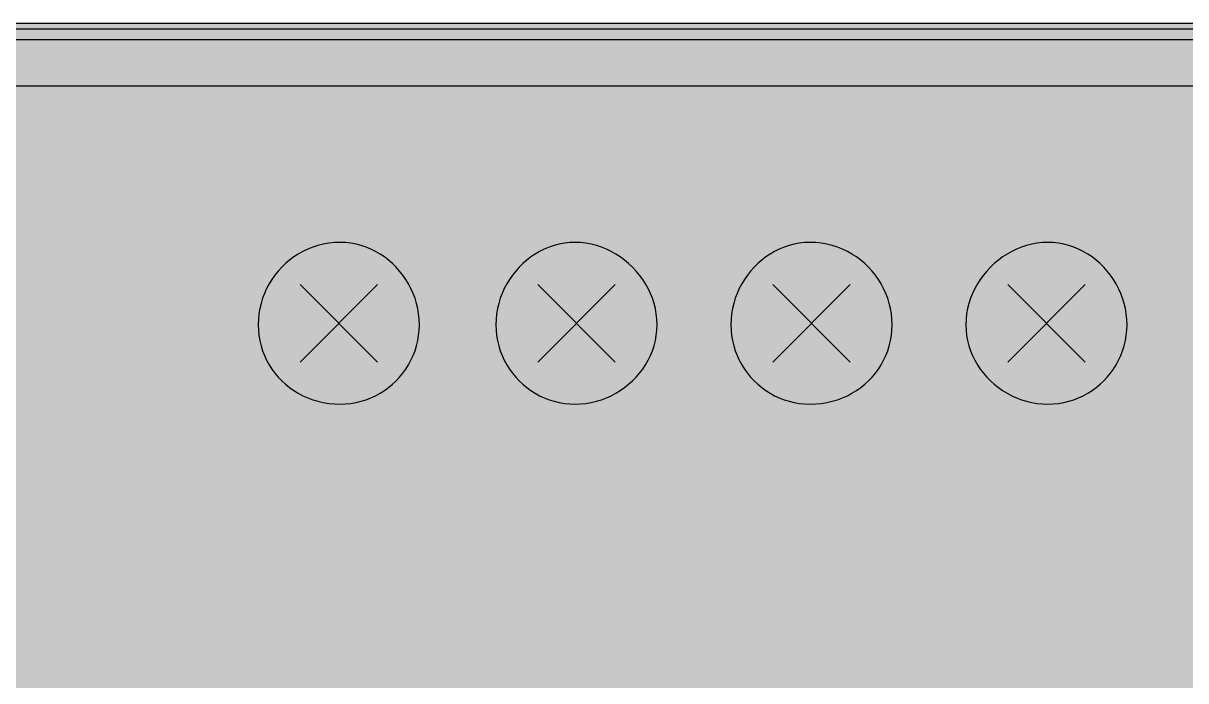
# Model space of a CAD drawing. Header units: millimetres. Extents: x 0 to 966, y -664 to 90.
# Drawn here: x 893.47 to 930.83, y -191.11 to -170 of the extents above; entities that cross this region are included whole.
import ezdxf

# ---------------------------------------------------------------- set-up
doc = ezdxf.new("R2010")
doc.units = ezdxf.units.MM
for name, color, linetype in [('HDL_BODY', 7, 'Continuous'), ('HDL_COLOUR', 7, 'Continuous'), ('HDL_DETAIL', 7, 'Continuous'), ('HDL_PRINT', 7, 'Continuous')]:
    doc.layers.add(name, color=color, linetype=linetype)

# ---------------------------------------------------------------- blocks, each defined once
blk = doc.blocks.new('M_R16.10.1_FRONT')
at = {"layer": 'HDL_BODY', "true_color": 0x202126}
blk.add_hatch(color=250, dxfattribs=at).paths.add_polyline_path([(0, 0), (216, 0), (216, 90), (0, 90)])
at = {"layer": 'HDL_COLOUR', "true_color": 0x1a332c}
for points in [[(156.204, 80.322), (156.198, 80.497), (156.18, 80.67), (156.152, 80.84), (156.113, 81.006), (156.063, 81.169), (156.003, 81.328), (155.934, 81.483), (155.856, 81.632), (155.769, 81.776), (155.673, 81.914), (155.569, 82.045), (155.458, 82.17), (155.339, 82.287), (155.213, 82.397), (155.081, 82.498), (154.942, 82.59), (154.798, 82.674), (154.648, 82.747), (154.494, 82.811), (154.334, 82.864), (154.171, 82.906), (154.003, 82.937), (153.832, 82.956), (153.658, 82.962), (153.473, 82.956), (153.293, 82.937), (153.116, 82.906), (152.944, 82.864), (152.778, 82.811), (152.616, 82.747), (152.461, 82.674), (152.311, 82.59), (152.168, 82.498), (152.032, 82.397), (151.903, 82.287), (151.781, 82.17), (151.667, 82.045), (151.561, 81.914), (151.463, 81.776), (151.375, 81.632), (151.295, 81.483), (151.225, 81.328), (151.165, 81.169), (151.115, 81.006), (151.076, 80.84), (151.047, 80.67), (151.03, 80.497), (151.024, 80.322), (151.03, 80.148), (151.047, 79.976), (151.076, 79.809), (151.115, 79.645), (151.165, 79.485), (151.225, 79.33), (151.295, 79.18), (151.375, 79.035), (151.463, 78.897), (151.561, 78.764), (151.667, 78.638), (151.781, 78.519), (151.903, 78.408), (152.032, 78.304), (152.168, 78.208), (152.311, 78.12), (152.461, 78.042), (152.616, 77.972), (152.778, 77.913), (152.944, 77.863), (153.116, 77.824), (153.293, 77.795), (153.473, 77.778), (153.658, 77.772), (153.832, 77.778), (154.003, 77.795), (154.171, 77.824), (154.334, 77.863), (154.494, 77.913), (154.648, 77.972), (154.798, 78.042), (154.942, 78.12), (155.081, 78.208), (155.213, 78.304), (155.339, 78.408), (155.458, 78.519), (155.569, 78.638), (155.673, 78.764), (155.769, 78.897), (155.856, 79.035), (155.934, 79.18), (156.003, 79.33), (156.063, 79.485), (156.113, 79.645), (156.152, 79.809), (156.18, 79.976), (156.198, 80.148), (156.204, 80.322)], [(163.843, 80.322), (163.837, 80.497), (163.818, 80.67), (163.788, 80.84), (163.746, 81.006), (163.693, 81.169), (163.629, 81.328), (163.556, 81.483), (163.472, 81.632), (163.38, 81.776), (163.279, 81.914), (163.17, 82.045), (163.053, 82.17), (162.929, 82.287), (162.797, 82.397), (162.66, 82.498), (162.516, 82.59), (162.367, 82.674), (162.213, 82.747), (162.054, 82.811), (161.892, 82.864), (161.725, 82.906), (161.556, 82.937), (161.383, 82.956), (161.209, 82.962), (161.035, 82.956), (160.864, 82.937), (160.696, 82.906), (160.533, 82.864), (160.373, 82.811), (160.219, 82.747), (160.069, 82.674), (159.925, 82.59), (159.786, 82.498), (159.654, 82.397), (159.528, 82.287), (159.409, 82.17), (159.298, 82.045), (159.194, 81.914), (159.098, 81.776), (159.011, 81.632), (158.933, 81.483), (158.864, 81.328), (158.804, 81.169), (158.754, 81.006), (158.715, 80.84), (158.687, 80.67), (158.669, 80.497), (158.663, 80.322), (158.669, 80.148), (158.687, 79.976), (158.715, 79.809), (158.754, 79.645), (158.804, 79.485), (158.864, 79.33), (158.933, 79.18), (159.011, 79.035), (159.098, 78.897), (159.194, 78.764), (159.298, 78.638), (159.409, 78.519), (159.528, 78.408), (159.654, 78.304), (159.786, 78.208), (159.925, 78.12), (160.069, 78.042), (160.219, 77.972), (160.373, 77.913), (160.533, 77.863), (160.696, 77.824), (160.864, 77.795), (161.035, 77.778), (161.209, 77.772), (161.383, 77.778), (161.556, 77.795), (161.725, 77.824), (161.892, 77.863), (162.054, 77.913), (162.213, 77.972), (162.367, 78.042), (162.516, 78.12), (162.66, 78.208), (162.797, 78.304), (162.929, 78.408), (163.053, 78.519), (163.17, 78.638), (163.279, 78.764), (163.38, 78.897), (163.472, 79.035), (163.556, 79.18), (163.629, 79.33), (163.693, 79.485), (163.746, 79.645), (163.788, 79.809), (163.818, 79.976), (163.837, 80.148), (163.843, 80.322)], [(171.394, 80.322), (171.388, 80.497), (171.371, 80.67), (171.342, 80.84), (171.303, 81.006), (171.253, 81.169), (171.193, 81.328), (171.123, 81.483), (171.043, 81.632), (170.954, 81.776), (170.857, 81.914), (170.751, 82.045), (170.637, 82.17), (170.515, 82.287), (170.386, 82.397), (170.25, 82.498), (170.106, 82.59), (169.957, 82.674), (169.801, 82.747), (169.64, 82.811), (169.473, 82.864), (169.302, 82.906), (169.125, 82.937), (168.944, 82.956), (168.76, 82.962), (168.585, 82.956), (168.414, 82.937), (168.247, 82.906), (168.083, 82.864), (167.924, 82.811), (167.769, 82.747), (167.62, 82.674), (167.475, 82.59), (167.337, 82.498), (167.205, 82.397), (167.079, 82.287), (166.96, 82.17), (166.849, 82.045), (166.745, 81.914), (166.649, 81.776), (166.562, 81.632), (166.483, 81.483), (166.414, 81.328), (166.355, 81.169), (166.305, 81.006), (166.266, 80.84), (166.237, 80.67), (166.22, 80.497), (166.214, 80.322), (166.22, 80.148), (166.237, 79.976), (166.266, 79.809), (166.305, 79.645), (166.355, 79.485), (166.414, 79.33), (166.483, 79.18), (166.562, 79.035), (166.649, 78.897), (166.745, 78.764), (166.849, 78.638), (166.96, 78.519), (167.079, 78.408), (167.205, 78.304), (167.337, 78.208), (167.475, 78.12), (167.62, 78.042), (167.769, 77.972), (167.924, 77.913), (168.083, 77.863), (168.247, 77.824), (168.414, 77.795), (168.585, 77.778), (168.76, 77.772), (168.944, 77.778), (169.125, 77.795), (169.302, 77.824), (169.473, 77.863), (169.64, 77.913), (169.801, 77.972), (169.957, 78.042), (170.106, 78.12), (170.25, 78.208), (170.386, 78.304), (170.515, 78.408), (170.637, 78.519), (170.751, 78.638), (170.857, 78.764), (170.954, 78.897), (171.043, 79.035), (171.123, 79.18), (171.193, 79.33), (171.253, 79.485), (171.303, 79.645), (171.342, 79.809), (171.371, 79.976), (171.388, 80.148), (171.394, 80.322)], [(178.945, 80.322), (178.939, 80.497), (178.922, 80.67), (178.893, 80.84), (178.854, 81.006), (178.804, 81.169), (178.745, 81.328), (178.675, 81.483), (178.597, 81.632), (178.51, 81.776), (178.414, 81.914), (178.31, 82.045), (178.199, 82.17), (178.08, 82.287), (177.954, 82.397), (177.822, 82.498), (177.684, 82.59), (177.539, 82.674), (177.39, 82.747), (177.235, 82.811), (177.076, 82.864), (176.912, 82.906), (176.744, 82.937), (176.573, 82.956), (176.399, 82.962), (176.225, 82.956), (176.052, 82.937), (175.883, 82.906), (175.716, 82.864), (175.554, 82.811), (175.395, 82.747), (175.241, 82.674), (175.092, 82.59), (174.948, 82.498), (174.811, 82.397), (174.68, 82.287), (174.555, 82.17), (174.438, 82.045), (174.329, 81.914), (174.228, 81.776), (174.136, 81.632), (174.053, 81.483), (173.979, 81.328), (173.915, 81.169), (173.862, 81.006), (173.82, 80.84), (173.79, 80.67), (173.771, 80.497), (173.765, 80.322), (173.771, 80.148), (173.79, 79.976), (173.82, 79.809), (173.862, 79.645), (173.915, 79.485), (173.979, 79.33), (174.053, 79.18), (174.136, 79.035), (174.228, 78.897), (174.329, 78.764), (174.438, 78.638), (174.555, 78.519), (174.68, 78.408), (174.811, 78.304), (174.948, 78.208), (175.092, 78.12), (175.241, 78.042), (175.395, 77.972), (175.554, 77.913), (175.716, 77.863), (175.883, 77.824), (176.052, 77.795), (176.225, 77.778), (176.399, 77.772), (176.573, 77.778), (176.744, 77.795), (176.912, 77.824), (177.076, 77.863), (177.235, 77.913), (177.39, 77.972), (177.539, 78.042), (177.684, 78.12), (177.822, 78.208), (177.954, 78.304), (178.08, 78.408), (178.199, 78.519), (178.31, 78.638), (178.414, 78.764), (178.51, 78.897), (178.597, 79.035), (178.675, 79.18), (178.745, 79.33), (178.804, 79.485), (178.854, 79.645), (178.893, 79.809), (178.922, 79.976), (178.939, 80.148), (178.945, 80.322)]]:
    blk.add_hatch(color=250, dxfattribs=at).paths.add_polyline_path(points)
at = {"layer": 'HDL_COLOUR', "true_color": 0x9ea4a8}
for points in [[(155.427, 80.367), (155.411, 80.604), (155.365, 80.837), (155.289, 81.062), (155.184, 81.275), (155.052, 81.473), (154.896, 81.651), (154.717, 81.808), (154.52, 81.94), (154.307, 82.045), (154.083, 82.121), (153.85, 82.168), (153.614, 82.183), (153.377, 82.168), (153.144, 82.121), (152.92, 82.045), (152.707, 81.94), (152.51, 81.808), (152.332, 81.651), (152.175, 81.473), (152.044, 81.275), (151.939, 81.062), (151.862, 80.837), (151.816, 80.604), (151.801, 80.367), (151.816, 80.13), (151.862, 79.897), (151.939, 79.672), (152.044, 79.458), (152.175, 79.261), (152.332, 79.082), (152.51, 78.926), (152.707, 78.794), (152.92, 78.688), (153.144, 78.612), (153.377, 78.566), (153.614, 78.55), (153.85, 78.566), (154.083, 78.612), (154.307, 78.688), (154.52, 78.794), (154.717, 78.926), (154.896, 79.082), (155.052, 79.261), (155.184, 79.458), (155.289, 79.672), (155.365, 79.897), (155.411, 80.13)], [(163.066, 80.367), (163.051, 80.604), (163.005, 80.837), (162.928, 81.062), (162.823, 81.275), (162.692, 81.473), (162.535, 81.651), (162.357, 81.808), (162.16, 81.94), (161.947, 82.045), (161.723, 82.121), (161.49, 82.168), (161.253, 82.183), (161.017, 82.168), (160.784, 82.121), (160.56, 82.045), (160.347, 81.94), (160.15, 81.808), (159.971, 81.651), (159.815, 81.473), (159.683, 81.275), (159.578, 81.062), (159.502, 80.837), (159.456, 80.604), (159.44, 80.367), (159.456, 80.13), (159.502, 79.897), (159.578, 79.672), (159.683, 79.458), (159.815, 79.261), (159.971, 79.082), (160.15, 78.926), (160.347, 78.794), (160.56, 78.688), (160.784, 78.612), (161.017, 78.566), (161.253, 78.55), (161.49, 78.566), (161.723, 78.612), (161.947, 78.688), (162.16, 78.794), (162.357, 78.926), (162.535, 79.082), (162.692, 79.261), (162.823, 79.458), (162.928, 79.672), (163.005, 79.897), (163.051, 80.13)], [(170.617, 80.367), (170.602, 80.604), (170.555, 80.837), (170.479, 81.062), (170.374, 81.275), (170.242, 81.473), (170.086, 81.651), (169.908, 81.808), (169.711, 81.94), (169.498, 82.045), (169.273, 82.121), (169.041, 82.168), (168.804, 82.183), (168.567, 82.168), (168.335, 82.121), (168.11, 82.045), (167.898, 81.94), (167.7, 81.808), (167.522, 81.651), (167.366, 81.473), (167.234, 81.275), (167.129, 81.062), (167.053, 80.837), (167.007, 80.604), (166.991, 80.367), (167.007, 80.13), (167.053, 79.897), (167.129, 79.672), (167.234, 79.458), (167.366, 79.261), (167.522, 79.082), (167.7, 78.926), (167.898, 78.794), (168.11, 78.688), (168.335, 78.612), (168.567, 78.566), (168.804, 78.55), (169.041, 78.566), (169.273, 78.612), (169.498, 78.688), (169.711, 78.794), (169.908, 78.926), (170.086, 79.082), (170.242, 79.261), (170.374, 79.458), (170.479, 79.672), (170.555, 79.897), (170.602, 80.13)], [(178.168, 80.367), (178.152, 80.604), (178.106, 80.837), (178.03, 81.062), (177.925, 81.275), (177.793, 81.473), (177.637, 81.651), (177.459, 81.808), (177.261, 81.94), (177.049, 82.045), (176.824, 82.121), (176.591, 82.168), (176.355, 82.183), (176.118, 82.168), (175.886, 82.121), (175.661, 82.045), (175.448, 81.94), (175.251, 81.808), (175.073, 81.651), (174.916, 81.473), (174.785, 81.275), (174.68, 81.062), (174.604, 80.837), (174.557, 80.604), (174.542, 80.367), (174.557, 80.13), (174.604, 79.897), (174.68, 79.672), (174.785, 79.458), (174.916, 79.261), (175.073, 79.082), (175.251, 78.926), (175.448, 78.794), (175.661, 78.688), (175.886, 78.612), (176.118, 78.566), (176.355, 78.55), (176.591, 78.566), (176.824, 78.612), (177.049, 78.688), (177.261, 78.794), (177.459, 78.926), (177.637, 79.082), (177.793, 79.261), (177.925, 79.458), (178.03, 79.672), (178.106, 79.897), (178.152, 80.13)]]:
    blk.add_hatch(color=253, dxfattribs=at).paths.add_polyline_path(points)
at = {"layer": 'HDL_PRINT', "true_color": 0xdee1e9}
for points in [[(152.603, 82.962), (152.253, 82.962), (152.253, 85.512), (154.974, 85.512), (156.906, 83.577), (156.642, 83.312), (154.799, 85.162), (152.603, 85.162), (152.603, 82.962)], [(160.243, 82.962), (159.893, 82.962), (159.893, 85.162), (157.345, 85.162), (157.345, 85.512), (160.243, 85.512), (160.243, 82.962)], [(167.794, 82.962), (167.444, 82.962), (167.444, 85.512), (170.164, 85.512), (172.096, 83.577), (171.833, 83.312), (169.989, 85.162), (167.794, 85.162), (167.794, 82.962)], [(175.433, 82.962), (175.081, 82.962), (175.081, 85.162), (172.535, 85.162), (172.535, 85.512), (175.433, 85.512), (175.433, 82.962)], [(154.974, 75.482), (156.293, 77.594), (157.522, 75.482), (154.974, 75.482)], [(170.164, 75.482), (171.394, 77.683), (172.71, 75.482), (170.164, 75.482)], [(151.99, 75.482), (151.815, 75.482), (151.815, 76.715), (151.777, 76.71), (151.739, 76.697), (151.701, 76.68), (151.663, 76.661), (151.625, 76.643), (151.588, 76.631), (151.551, 76.626), (151.544, 76.589), (151.525, 76.565), (151.496, 76.55), (151.459, 76.543), (151.417, 76.54), (151.373, 76.54), (151.373, 76.715), (151.411, 76.72), (151.449, 76.734), (151.487, 76.756), (151.525, 76.785), (151.563, 76.817), (151.6, 76.853), (151.637, 76.89), (151.681, 76.934), (151.723, 76.976), (151.759, 77.012), (151.789, 77.042), (151.808, 77.061), (151.815, 77.068), (151.99, 77.068), (151.99, 75.482)], [(152.517, 76.89), (152.517, 77.068), (153.569, 77.068), (153.569, 76.89), (153.537, 76.858), (153.5, 76.82), (153.459, 76.777), (153.416, 76.729), (153.372, 76.677), (153.329, 76.623), (153.288, 76.567), (153.251, 76.509), (153.22, 76.45), (153.19, 76.392), (153.161, 76.334), (153.134, 76.275), (153.109, 76.217), (153.087, 76.158), (153.068, 76.099), (153.054, 76.04), (153.045, 75.981), (153.042, 75.922), (153.013, 75.86), (152.992, 75.804), (152.977, 75.753), (152.967, 75.703), (152.96, 75.654), (152.957, 75.602), (152.956, 75.545), (152.956, 75.482), (152.692, 75.482), (152.696, 75.52), (152.706, 75.564), (152.72, 75.614), (152.737, 75.67), (152.753, 75.729), (152.767, 75.792), (152.777, 75.856), (152.781, 75.922), (152.81, 75.981), (152.839, 76.04), (152.868, 76.099), (152.897, 76.158), (152.926, 76.217), (152.955, 76.275), (152.984, 76.334), (153.013, 76.392), (153.042, 76.45), (153.071, 76.509), (153.101, 76.567), (153.131, 76.623), (153.16, 76.677), (153.189, 76.729), (153.219, 76.777), (153.248, 76.82), (153.277, 76.858), (153.305, 76.89), (152.517, 76.89)], [(159.54, 75.482), (159.366, 75.482), (159.366, 76.715), (159.328, 76.708), (159.3, 76.692), (159.277, 76.67), (159.255, 76.649), (159.227, 76.632), (159.191, 76.626), (159.153, 76.594), (159.115, 76.571), (159.077, 76.556), (159.039, 76.546), (159.001, 76.542), (158.964, 76.54), (158.927, 76.54), (158.927, 76.715), (158.989, 76.719), (159.043, 76.73), (159.092, 76.747), (159.135, 76.77), (159.174, 76.797), (159.21, 76.826), (159.244, 76.858), (159.277, 76.89), (159.31, 76.928), (159.335, 76.966), (159.356, 77.004), (159.375, 77.042), (159.395, 77.08), (159.419, 77.117), (159.452, 77.154), (159.54, 77.154), (159.54, 75.482)], [(167.18, 75.482), (166.916, 75.482), (166.916, 76.715), (166.909, 76.708), (166.89, 76.692), (166.861, 76.67), (166.825, 76.649), (166.784, 76.632), (166.742, 76.626), (166.704, 76.589), (166.676, 76.565), (166.653, 76.55), (166.63, 76.543), (166.602, 76.54), (166.564, 76.54), (166.564, 76.715), (166.602, 76.72), (166.64, 76.734), (166.678, 76.756), (166.716, 76.785), (166.753, 76.817), (166.79, 76.853), (166.827, 76.89), (166.865, 76.928), (166.902, 76.966), (166.935, 77.004), (166.963, 77.042), (166.986, 77.08), (167, 77.117), (167.005, 77.154), (167.18, 77.154), (167.18, 75.482)], [(175.169, 75.661), (175.169, 75.482), (174.029, 75.482), (174.029, 75.489), (174.032, 75.509), (174.04, 75.538), (174.055, 75.575), (174.08, 75.616), (174.117, 75.661), (174.118, 75.667), (174.121, 75.686), (174.128, 75.715), (174.143, 75.751), (174.167, 75.792), (174.203, 75.836), (174.241, 75.873), (174.279, 75.91), (174.317, 75.948), (174.354, 75.986), (174.392, 76.024), (174.429, 76.062), (174.467, 76.1), (174.522, 76.132), (174.572, 76.169), (174.617, 76.21), (174.657, 76.253), (174.694, 76.297), (174.728, 76.34), (174.76, 76.381), (174.79, 76.419), (174.82, 76.45), (174.856, 76.494), (174.88, 76.535), (174.895, 76.571), (174.903, 76.6), (174.905, 76.619), (174.906, 76.626), (174.905, 76.664), (174.904, 76.702), (174.899, 76.74), (174.89, 76.778), (174.874, 76.815), (174.852, 76.853), (174.82, 76.89), (174.813, 76.896), (174.793, 76.913), (174.764, 76.934), (174.728, 76.956), (174.686, 76.972), (174.642, 76.979), (174.605, 76.974), (174.568, 76.961), (174.53, 76.944), (174.492, 76.925), (174.454, 76.907), (174.416, 76.895), (174.378, 76.89), (174.346, 76.853), (174.324, 76.815), (174.308, 76.778), (174.299, 76.74), (174.294, 76.702), (174.293, 76.664), (174.292, 76.626), (174.117, 76.626), (174.118, 76.688), (174.12, 76.743), (174.127, 76.792), (174.139, 76.836), (174.16, 76.875), (174.191, 76.911), (174.235, 76.945), (174.292, 76.979), (174.325, 77.012), (174.359, 77.044), (174.395, 77.073), (174.434, 77.1), (174.477, 77.122), (174.526, 77.139), (174.58, 77.15), (174.642, 77.154), (174.705, 77.15), (174.76, 77.139), (174.808, 77.122), (174.852, 77.1), (174.891, 77.073), (174.927, 77.044), (174.961, 77.012), (174.995, 76.979), (175.027, 76.945), (175.058, 76.911), (175.088, 76.875), (175.114, 76.836), (175.137, 76.792), (175.154, 76.743), (175.166, 76.688), (175.169, 76.626), (175.163, 76.619), (175.146, 76.6), (175.125, 76.571), (175.104, 76.535), (175.087, 76.494), (175.081, 76.45), (175.074, 76.414), (175.058, 76.387), (175.038, 76.364), (175.017, 76.341), (175.001, 76.313), (174.995, 76.275), (174.961, 76.242), (174.927, 76.209), (174.891, 76.176), (174.852, 76.143), (174.808, 76.11), (174.76, 76.077), (174.705, 76.044), (174.642, 76.011), (174.605, 75.973), (174.568, 75.935), (174.53, 75.898), (174.492, 75.86), (174.454, 75.822), (174.416, 75.785), (174.378, 75.747), (174.292, 75.661), (175.169, 75.661)], [(156.029, 74.515), (156.468, 74.515), (156.468, 71.435), (156.029, 71.435), (156.029, 74.515)], [(170.603, 72.317), (170.956, 72.403), (170.959, 72.319), (170.968, 72.24), (170.982, 72.169), (171, 72.104), (171.022, 72.045), (171.047, 71.993), (171.074, 71.947), (171.102, 71.908), (171.13, 71.875), (171.14, 71.843), (171.167, 71.82), (171.206, 71.805), (171.253, 71.796), (171.303, 71.791), (171.352, 71.789), (171.394, 71.789), (171.432, 71.789), (171.47, 71.791), (171.507, 71.796), (171.545, 71.805), (171.582, 71.82), (171.62, 71.843), (171.658, 71.875), (171.696, 71.88), (171.731, 71.895), (171.764, 71.917), (171.792, 71.946), (171.814, 71.979), (171.828, 72.015), (171.833, 72.053), (171.833, 72.09), (171.833, 72.13), (171.833, 72.172), (171.833, 72.219), (171.833, 72.272), (171.833, 72.333), (171.833, 72.403), (171.833, 74.515), (172.271, 74.515), (172.271, 72.403), (172.271, 72.342), (172.27, 72.276), (172.268, 72.208), (172.264, 72.14), (172.257, 72.074), (172.246, 72.013), (172.231, 71.957), (172.211, 71.911), (172.185, 71.875), (172.152, 71.813), (172.119, 71.759), (172.085, 71.711), (172.052, 71.667), (172.019, 71.628), (171.987, 71.592), (171.954, 71.558), (171.922, 71.524), (171.863, 71.498), (171.805, 71.477), (171.746, 71.462), (171.687, 71.451), (171.628, 71.443), (171.57, 71.439), (171.511, 71.436), (171.452, 71.436), (171.394, 71.435), (171.318, 71.438), (171.246, 71.446), (171.178, 71.459), (171.115, 71.478), (171.054, 71.502), (170.996, 71.531), (170.94, 71.565), (170.886, 71.605), (170.833, 71.65), (170.781, 71.7), (170.754, 71.732), (170.728, 71.773), (170.703, 71.822), (170.68, 71.879), (170.658, 71.943), (170.64, 72.011), (170.624, 72.084), (170.613, 72.16), (170.605, 72.238), (170.603, 72.317)]]:
    blk.add_hatch(color=254, dxfattribs=at).paths.add_polyline_path(points)
h = blk.add_hatch(color=254, dxfattribs=at)
h.paths.add_polyline_path([(160.418, 76.364), (160.381, 76.369), (160.343, 76.381), (160.306, 76.398), (160.268, 76.417), (160.23, 76.433), (160.192, 76.446), (160.154, 76.45), (160.154, 76.495), (160.154, 76.539), (160.154, 76.583), (160.154, 76.626), (160.154, 76.67), (160.154, 76.715), (160.154, 76.753), (160.156, 76.79), (160.161, 76.828), (160.171, 76.866), (160.186, 76.903), (160.21, 76.941), (160.243, 76.979), (160.28, 77.012), (160.323, 77.044), (160.37, 77.073), (160.419, 77.1), (160.468, 77.122), (160.515, 77.139), (160.558, 77.15), (160.595, 77.154), (160.657, 77.15), (160.711, 77.139), (160.759, 77.122), (160.803, 77.1), (160.842, 77.073), (160.878, 77.044), (160.912, 77.012), (160.945, 76.979), (160.983, 76.941), (161.019, 76.903), (161.051, 76.866), (161.079, 76.828), (161.101, 76.79), (161.115, 76.753), (161.12, 76.715), (161.115, 76.677), (161.103, 76.639), (161.086, 76.601), (161.068, 76.564), (161.051, 76.526), (161.039, 76.488), (161.034, 76.45), (160.996, 76.444), (160.968, 76.428), (160.945, 76.407), (160.922, 76.387), (160.894, 76.371), (160.856, 76.364), (160.894, 76.359), (160.93, 76.345), (160.964, 76.322), (160.992, 76.294), (161.014, 76.26), (161.029, 76.224), (161.034, 76.186), (161.066, 76.149), (161.089, 76.112), (161.104, 76.074), (161.113, 76.036), (161.118, 75.998), (161.12, 75.96), (161.12, 75.922), (161.12, 75.88), (161.118, 75.83), (161.113, 75.776), (161.104, 75.72), (161.089, 75.665), (161.066, 75.614), (161.034, 75.572), (160.971, 75.542), (160.915, 75.52), (160.863, 75.504), (160.814, 75.494), (160.764, 75.487), (160.713, 75.484), (160.657, 75.483), (160.595, 75.482), (160.525, 75.483), (160.463, 75.485), (160.41, 75.489), (160.363, 75.499), (160.32, 75.515), (160.281, 75.539), (160.243, 75.572), (160.21, 75.609), (160.178, 75.652), (160.148, 75.699), (160.122, 75.748), (160.1, 75.797), (160.083, 75.843), (160.072, 75.886), (160.068, 75.922), (160.068, 75.965), (160.07, 76.013), (160.075, 76.063), (160.084, 76.11), (160.099, 76.149), (160.122, 76.176), (160.154, 76.186), (160.187, 76.224), (160.214, 76.26), (160.24, 76.294), (160.268, 76.322), (160.304, 76.345), (160.353, 76.359), (160.418, 76.364)])
h.paths.add_polyline_path([(160.243, 75.922), (160.249, 75.915), (160.266, 75.896), (160.287, 75.868), (160.309, 75.832), (160.325, 75.791), (160.332, 75.747), (160.418, 75.661), (160.456, 75.654), (160.483, 75.638), (160.507, 75.616), (160.53, 75.595), (160.558, 75.578), (160.595, 75.572), (160.632, 75.577), (160.67, 75.591), (160.707, 75.613), (160.745, 75.642), (160.782, 75.674), (160.819, 75.71), (160.856, 75.747), (160.894, 75.754), (160.919, 75.773), (160.934, 75.802), (160.942, 75.838), (160.945, 75.879), (160.945, 75.922), (160.945, 75.96), (160.943, 75.998), (160.938, 76.036), (160.929, 76.074), (160.913, 76.112), (160.889, 76.149), (160.856, 76.186), (160.819, 76.219), (160.782, 76.243), (160.745, 76.259), (160.707, 76.268), (160.67, 76.273), (160.632, 76.275), (160.595, 76.275), (160.557, 76.275), (160.519, 76.273), (160.481, 76.268), (160.444, 76.259), (160.406, 76.243), (160.369, 76.219), (160.332, 76.186), (160.327, 76.149), (160.314, 76.112), (160.297, 76.074), (160.278, 76.036), (160.26, 75.998), (160.248, 75.96), (160.243, 75.922)])
h.paths.add_polyline_path([(160.332, 76.715), (160.332, 76.671), (160.335, 76.63), (160.342, 76.594), (160.357, 76.565), (160.381, 76.546), (160.418, 76.54), (160.456, 76.502), (160.483, 76.477), (160.507, 76.462), (160.53, 76.454), (160.558, 76.451), (160.595, 76.45), (160.638, 76.451), (160.679, 76.454), (160.715, 76.462), (160.744, 76.477), (160.763, 76.502), (160.77, 76.54), (160.807, 76.546), (160.831, 76.565), (160.846, 76.594), (160.853, 76.63), (160.856, 76.671), (160.856, 76.715), (160.856, 76.753), (160.853, 76.781), (160.846, 76.803), (160.831, 76.826), (160.807, 76.853), (160.77, 76.89), (160.763, 76.896), (160.744, 76.913), (160.715, 76.934), (160.679, 76.956), (160.638, 76.972), (160.595, 76.979), (160.558, 76.972), (160.53, 76.956), (160.507, 76.934), (160.483, 76.913), (160.456, 76.896), (160.418, 76.89), (160.381, 76.853), (160.357, 76.826), (160.342, 76.803), (160.335, 76.781), (160.332, 76.753), (160.332, 76.715)])
h = blk.add_hatch(color=254, dxfattribs=at)
h.paths.add_polyline_path([(167.708, 75.836), (167.882, 75.836), (167.889, 75.798), (167.905, 75.77), (167.925, 75.747), (167.946, 75.724), (167.962, 75.697), (167.968, 75.661), (168.006, 75.654), (168.034, 75.638), (168.057, 75.616), (168.08, 75.595), (168.108, 75.578), (168.146, 75.572), (168.183, 75.578), (168.21, 75.595), (168.233, 75.616), (168.255, 75.638), (168.283, 75.654), (168.321, 75.661), (168.41, 75.747), (168.446, 75.791), (168.47, 75.832), (168.485, 75.868), (168.493, 75.896), (168.495, 75.915), (168.496, 75.922), (168.496, 75.966), (168.496, 76.011), (168.496, 76.055), (168.496, 76.099), (168.496, 76.143), (168.496, 76.186), (168.496, 76.275), (168.49, 76.231), (168.474, 76.19), (168.453, 76.154), (168.432, 76.126), (168.416, 76.107), (168.41, 76.1), (168.372, 76.067), (168.334, 76.043), (168.296, 76.028), (168.258, 76.018), (168.221, 76.013), (168.183, 76.011), (168.146, 76.011), (168.084, 76.015), (168.029, 76.026), (167.98, 76.044), (167.937, 76.066), (167.897, 76.093), (167.861, 76.122), (167.827, 76.154), (167.794, 76.186), (167.761, 76.22), (167.73, 76.254), (167.7, 76.291), (167.674, 76.331), (167.651, 76.374), (167.634, 76.423), (167.623, 76.478), (167.619, 76.54), (167.623, 76.605), (167.634, 76.67), (167.651, 76.732), (167.674, 76.791), (167.7, 76.847), (167.73, 76.897), (167.761, 76.942), (167.794, 76.979), (167.831, 77.012), (167.874, 77.044), (167.921, 77.073), (167.97, 77.1), (168.019, 77.122), (168.066, 77.139), (168.109, 77.15), (168.146, 77.154), (168.216, 77.149), (168.277, 77.137), (168.33, 77.12), (168.377, 77.102), (168.42, 77.085), (168.459, 77.073), (168.496, 77.068), (168.529, 77.03), (168.554, 76.992), (168.575, 76.954), (168.594, 76.916), (168.615, 76.878), (168.641, 76.841), (168.674, 76.804), (168.677, 76.766), (168.687, 76.722), (168.701, 76.672), (168.717, 76.616), (168.732, 76.557), (168.746, 76.494), (168.756, 76.43), (168.76, 76.364), (168.757, 76.279), (168.749, 76.201), (168.737, 76.129), (168.724, 76.063), (168.71, 76.005), (168.696, 75.952), (168.685, 75.907), (168.677, 75.868), (168.674, 75.836), (168.641, 75.793), (168.615, 75.744), (168.594, 75.694), (168.575, 75.648), (168.554, 75.608), (168.529, 75.582), (168.496, 75.572), (168.454, 75.539), (168.404, 75.515), (168.349, 75.499), (168.293, 75.489), (168.238, 75.485), (168.188, 75.483), (168.146, 75.482), (168.103, 75.483), (168.053, 75.485), (167.998, 75.489), (167.942, 75.499), (167.887, 75.515), (167.836, 75.539), (167.794, 75.572), (167.789, 75.61), (167.777, 75.647), (167.76, 75.685), (167.741, 75.722), (167.725, 75.76), (167.712, 75.798), (167.708, 75.836)])
h.paths.add_polyline_path([(168.496, 76.54), (168.496, 76.61), (168.494, 76.67), (168.489, 76.724), (168.48, 76.771), (168.465, 76.813), (168.442, 76.852), (168.41, 76.89), (168.372, 76.896), (168.344, 76.913), (168.321, 76.934), (168.298, 76.956), (168.27, 76.972), (168.232, 76.979), (168.195, 76.974), (168.158, 76.959), (168.12, 76.937), (168.082, 76.909), (168.045, 76.876), (168.007, 76.841), (167.968, 76.804), (167.937, 76.798), (167.914, 76.782), (167.899, 76.755), (167.889, 76.717), (167.884, 76.668), (167.883, 76.609), (167.882, 76.54), (167.883, 76.501), (167.884, 76.464), (167.889, 76.426), (167.899, 76.389), (167.914, 76.351), (167.937, 76.313), (167.968, 76.275), (168.002, 76.27), (168.029, 76.258), (168.054, 76.24), (168.083, 76.221), (168.119, 76.204), (168.167, 76.191), (168.232, 76.186), (168.27, 76.193), (168.298, 76.209), (168.321, 76.231), (168.344, 76.252), (168.372, 76.269), (168.41, 76.275), (168.442, 76.313), (168.465, 76.351), (168.48, 76.389), (168.489, 76.426), (168.494, 76.464), (168.496, 76.501), (168.496, 76.54)])
h = blk.add_hatch(color=254, dxfattribs=at)
h.paths.add_polyline_path([(175.344, 76.275), (175.344, 76.341), (175.346, 76.405), (175.349, 76.468), (175.355, 76.527), (175.366, 76.583), (175.382, 76.633), (175.404, 76.677), (175.433, 76.715), (175.438, 76.784), (175.453, 76.844), (175.475, 76.892), (175.503, 76.93), (175.536, 76.957), (175.571, 76.973), (175.608, 76.979), (175.646, 77.017), (175.684, 77.053), (175.722, 77.085), (175.76, 77.113), (175.797, 77.135), (175.835, 77.149), (175.872, 77.154), (175.91, 77.149), (175.947, 77.137), (175.985, 77.12), (176.022, 77.102), (176.06, 77.085), (176.098, 77.073), (176.136, 77.068), (176.143, 77.061), (176.162, 77.042), (176.191, 77.012), (176.227, 76.976), (176.268, 76.934), (176.31, 76.89), (176.311, 76.853), (176.314, 76.823), (176.322, 76.792), (176.337, 76.754), (176.362, 76.701), (176.399, 76.626), (176.399, 76.588), (176.399, 76.549), (176.399, 76.507), (176.399, 76.46), (176.399, 76.406), (176.399, 76.345), (176.399, 76.275), (176.399, 76.21), (176.398, 76.145), (176.395, 76.082), (176.388, 76.022), (176.378, 75.966), (176.362, 75.916), (176.34, 75.872), (176.31, 75.836), (176.305, 75.766), (176.291, 75.707), (176.27, 75.658), (176.242, 75.62), (176.209, 75.593), (176.173, 75.577), (176.136, 75.572), (176.126, 75.539), (176.099, 75.515), (176.06, 75.499), (176.013, 75.489), (175.963, 75.485), (175.914, 75.483), (175.872, 75.482), (175.81, 75.483), (175.755, 75.485), (175.707, 75.492), (175.664, 75.505), (175.624, 75.526), (175.588, 75.558), (175.555, 75.602), (175.522, 75.661), (175.496, 75.692), (175.47, 75.732), (175.445, 75.781), (175.421, 75.838), (175.4, 75.901), (175.381, 75.97), (175.366, 76.042), (175.354, 76.118), (175.347, 76.196), (175.344, 76.275)])
h.paths.add_polyline_path([(175.522, 76.275), (175.525, 76.19), (175.533, 76.112), (175.544, 76.041), (175.558, 75.975), (175.572, 75.917), (175.586, 75.865), (175.597, 75.819), (175.605, 75.78), (175.608, 75.747), (175.646, 75.71), (175.684, 75.674), (175.722, 75.642), (175.76, 75.613), (175.797, 75.591), (175.835, 75.577), (175.872, 75.572), (175.91, 75.577), (175.947, 75.591), (175.985, 75.613), (176.022, 75.642), (176.06, 75.674), (176.098, 75.71), (176.136, 75.747), (176.139, 75.78), (176.147, 75.819), (176.159, 75.865), (176.173, 75.917), (176.187, 75.975), (176.201, 76.041), (176.213, 76.112), (176.221, 76.19), (176.224, 76.275), (176.221, 76.36), (176.213, 76.438), (176.201, 76.51), (176.187, 76.575), (176.173, 76.634), (176.159, 76.686), (176.147, 76.732), (176.139, 76.771), (176.136, 76.804), (176.098, 76.841), (176.06, 76.876), (176.022, 76.909), (175.985, 76.937), (175.947, 76.959), (175.91, 76.974), (175.872, 76.979), (175.835, 76.974), (175.797, 76.959), (175.76, 76.937), (175.722, 76.909), (175.684, 76.876), (175.646, 76.841), (175.608, 76.804), (175.605, 76.771), (175.597, 76.732), (175.586, 76.686), (175.572, 76.634), (175.558, 76.575), (175.544, 76.51), (175.533, 76.438), (175.525, 76.36), (175.522, 76.275)])
at = {"layer": 'HDL_DETAIL', "color": 251, "true_color": 0x52555c}
for points in [[(0, 89.824), (215.999, 89.824), (215.999, 0), (0, 0), (0, 89.824)], [(0.263, 90), (215.91, 90), (215.91, 0.176), (0.263, 0.176), (0.263, 90)], [(156.204, 80.322), (156.198, 80.497), (156.18, 80.67), (156.152, 80.84), (156.113, 81.006), (156.063, 81.169), (156.003, 81.328), (155.934, 81.483), (155.856, 81.632), (155.769, 81.776), (155.673, 81.914), (155.569, 82.045), (155.458, 82.17), (155.339, 82.287), (155.213, 82.397), (155.081, 82.498), (154.942, 82.59), (154.798, 82.674), (154.648, 82.747), (154.494, 82.811), (154.334, 82.864), (154.171, 82.906), (154.003, 82.937), (153.832, 82.956), (153.658, 82.962), (153.473, 82.956), (153.293, 82.937), (153.116, 82.906), (152.944, 82.864), (152.778, 82.811), (152.616, 82.747), (152.461, 82.674), (152.311, 82.59), (152.168, 82.498), (152.032, 82.397), (151.903, 82.287), (151.781, 82.17), (151.667, 82.045), (151.561, 81.914), (151.463, 81.776), (151.375, 81.632), (151.295, 81.483), (151.225, 81.328), (151.165, 81.169), (151.115, 81.006), (151.076, 80.84), (151.047, 80.67), (151.03, 80.497), (151.024, 80.322), (151.03, 80.148), (151.047, 79.976), (151.076, 79.809), (151.115, 79.645), (151.165, 79.485), (151.225, 79.33), (151.295, 79.18), (151.375, 79.035), (151.463, 78.897), (151.561, 78.764), (151.667, 78.638), (151.781, 78.519), (151.903, 78.408), (152.032, 78.304), (152.168, 78.208), (152.311, 78.12), (152.461, 78.042), (152.616, 77.972), (152.778, 77.913), (152.944, 77.863), (153.116, 77.824), (153.293, 77.795), (153.473, 77.778), (153.658, 77.772), (153.832, 77.778), (154.003, 77.795), (154.171, 77.824), (154.334, 77.863), (154.494, 77.913), (154.648, 77.972), (154.798, 78.042), (154.942, 78.12), (155.081, 78.208), (155.213, 78.304), (155.339, 78.408), (155.458, 78.519), (155.569, 78.638), (155.673, 78.764), (155.769, 78.897), (155.856, 79.035), (155.934, 79.18), (156.003, 79.33), (156.063, 79.485), (156.113, 79.645), (156.152, 79.809), (156.18, 79.976), (156.198, 80.148), (156.204, 80.322)], [(163.843, 80.322), (163.837, 80.497), (163.818, 80.67), (163.788, 80.84), (163.746, 81.006), (163.693, 81.169), (163.629, 81.328), (163.556, 81.483), (163.472, 81.632), (163.38, 81.776), (163.279, 81.914), (163.17, 82.045), (163.053, 82.17), (162.929, 82.287), (162.797, 82.397), (162.66, 82.498), (162.516, 82.59), (162.367, 82.674), (162.213, 82.747), (162.054, 82.811), (161.892, 82.864), (161.725, 82.906), (161.556, 82.937), (161.383, 82.956), (161.209, 82.962), (161.035, 82.956), (160.864, 82.937), (160.696, 82.906), (160.533, 82.864), (160.373, 82.811), (160.219, 82.747), (160.069, 82.674), (159.925, 82.59), (159.786, 82.498), (159.654, 82.397), (159.528, 82.287), (159.409, 82.17), (159.298, 82.045), (159.194, 81.914), (159.098, 81.776), (159.011, 81.632), (158.933, 81.483), (158.864, 81.328), (158.804, 81.169), (158.754, 81.006), (158.715, 80.84), (158.687, 80.67), (158.669, 80.497), (158.663, 80.322), (158.669, 80.148), (158.687, 79.976), (158.715, 79.809), (158.754, 79.645), (158.804, 79.485), (158.864, 79.33), (158.933, 79.18), (159.011, 79.035), (159.098, 78.897), (159.194, 78.764), (159.298, 78.638), (159.409, 78.519), (159.528, 78.408), (159.654, 78.304), (159.786, 78.208), (159.925, 78.12), (160.069, 78.042), (160.219, 77.972), (160.373, 77.913), (160.533, 77.863), (160.696, 77.824), (160.864, 77.795), (161.035, 77.778), (161.209, 77.772), (161.383, 77.778), (161.556, 77.795), (161.725, 77.824), (161.892, 77.863), (162.054, 77.913), (162.213, 77.972), (162.367, 78.042), (162.516, 78.12), (162.66, 78.208), (162.797, 78.304), (162.929, 78.408), (163.053, 78.519), (163.17, 78.638), (163.279, 78.764), (163.38, 78.897), (163.472, 79.035), (163.556, 79.18), (163.629, 79.33), (163.693, 79.485), (163.746, 79.645), (163.788, 79.809), (163.818, 79.976), (163.837, 80.148), (163.843, 80.322)], [(171.394, 80.322), (171.388, 80.497), (171.371, 80.67), (171.342, 80.84), (171.303, 81.006), (171.253, 81.169), (171.193, 81.328), (171.123, 81.483), (171.043, 81.632), (170.954, 81.776), (170.857, 81.914), (170.751, 82.045), (170.637, 82.17), (170.515, 82.287), (170.386, 82.397), (170.25, 82.498), (170.106, 82.59), (169.957, 82.674), (169.801, 82.747), (169.64, 82.811), (169.473, 82.864), (169.302, 82.906), (169.125, 82.937), (168.944, 82.956), (168.76, 82.962), (168.585, 82.956), (168.414, 82.937), (168.247, 82.906), (168.083, 82.864), (167.924, 82.811), (167.769, 82.747), (167.62, 82.674), (167.475, 82.59), (167.337, 82.498), (167.205, 82.397), (167.079, 82.287), (166.96, 82.17), (166.849, 82.045), (166.745, 81.914), (166.649, 81.776), (166.562, 81.632), (166.483, 81.483), (166.414, 81.328), (166.355, 81.169), (166.305, 81.006), (166.266, 80.84), (166.237, 80.67), (166.22, 80.497), (166.214, 80.322), (166.22, 80.148), (166.237, 79.976), (166.266, 79.809), (166.305, 79.645), (166.355, 79.485), (166.414, 79.33), (166.483, 79.18), (166.562, 79.035), (166.649, 78.897), (166.745, 78.764), (166.849, 78.638), (166.96, 78.519), (167.079, 78.408), (167.205, 78.304), (167.337, 78.208), (167.475, 78.12), (167.62, 78.042), (167.769, 77.972), (167.924, 77.913), (168.083, 77.863), (168.247, 77.824), (168.414, 77.795), (168.585, 77.778), (168.76, 77.772), (168.944, 77.778), (169.125, 77.795), (169.302, 77.824), (169.473, 77.863), (169.64, 77.913), (169.801, 77.972), (169.957, 78.042), (170.106, 78.12), (170.25, 78.208), (170.386, 78.304), (170.515, 78.408), (170.637, 78.519), (170.751, 78.638), (170.857, 78.764), (170.954, 78.897), (171.043, 79.035), (171.123, 79.18), (171.193, 79.33), (171.253, 79.485), (171.303, 79.645), (171.342, 79.809), (171.371, 79.976), (171.388, 80.148), (171.394, 80.322)], [(178.945, 80.322), (178.939, 80.497), (178.922, 80.67), (178.893, 80.84), (178.854, 81.006), (178.804, 81.169), (178.745, 81.328), (178.675, 81.483), (178.597, 81.632), (178.51, 81.776), (178.414, 81.914), (178.31, 82.045), (178.199, 82.17), (178.08, 82.287), (177.954, 82.397), (177.822, 82.498), (177.684, 82.59), (177.539, 82.674), (177.39, 82.747), (177.235, 82.811), (177.076, 82.864), (176.912, 82.906), (176.744, 82.937), (176.573, 82.956), (176.399, 82.962), (176.225, 82.956), (176.052, 82.937), (175.883, 82.906), (175.716, 82.864), (175.554, 82.811), (175.395, 82.747), (175.241, 82.674), (175.092, 82.59), (174.948, 82.498), (174.811, 82.397), (174.68, 82.287), (174.555, 82.17), (174.438, 82.045), (174.329, 81.914), (174.228, 81.776), (174.136, 81.632), (174.053, 81.483), (173.979, 81.328), (173.915, 81.169), (173.862, 81.006), (173.82, 80.84), (173.79, 80.67), (173.771, 80.497), (173.765, 80.322), (173.771, 80.148), (173.79, 79.976), (173.82, 79.809), (173.862, 79.645), (173.915, 79.485), (173.979, 79.33), (174.053, 79.18), (174.136, 79.035), (174.228, 78.897), (174.329, 78.764), (174.438, 78.638), (174.555, 78.519), (174.68, 78.408), (174.811, 78.304), (174.948, 78.208), (175.092, 78.12), (175.241, 78.042), (175.395, 77.972), (175.554, 77.913), (175.716, 77.863), (175.883, 77.824), (176.052, 77.795), (176.225, 77.778), (176.399, 77.772), (176.573, 77.778), (176.744, 77.795), (176.912, 77.824), (177.076, 77.863), (177.235, 77.913), (177.39, 77.972), (177.539, 78.042), (177.684, 78.12), (177.822, 78.208), (177.954, 78.304), (178.08, 78.408), (178.199, 78.519), (178.31, 78.638), (178.414, 78.764), (178.51, 78.897), (178.597, 79.035), (178.675, 79.18), (178.745, 79.33), (178.804, 79.485), (178.854, 79.645), (178.893, 79.809), (178.922, 79.976), (178.939, 80.148), (178.945, 80.322)]]:
    blk.add_lwpolyline(points, close=True, dxfattribs=at)
for points in [[(214.858, 89.47), (0.351, 89.47)], [(214.858, 89.47), (0.351, 89.47)], [(214.858, 89.47), (0.351, 89.47)], [(214.858, 89.47), (0.351, 89.47)], [(214.858, 89.47), (0.351, 89.47)], [(214.858, 89.47), (0.351, 89.47)], [(214.858, 89.47), (0.351, 89.47)], [(214.858, 89.47), (0.351, 89.47)], [(214.858, 89.47), (0.351, 89.47)], [(214.858, 89.47), (0.351, 89.47)], [(214.858, 89.47), (0.351, 89.47)], [(214.858, 89.47), (0.351, 89.47)], [(214.858, 89.47), (0.351, 89.47)], [(214.858, 89.47), (0.351, 89.47)], [(214.858, 89.47), (0.351, 89.47)], [(214.858, 89.47), (0.351, 89.47)], [(214.858, 89.47), (0.351, 89.47)], [(214.858, 89.47), (0.351, 89.47)], [(214.858, 89.47), (0.351, 89.47)], [(214.858, 89.47), (0.351, 89.47)], [(214.858, 89.47), (0.351, 89.47)], [(214.858, 87.977), (0.351, 87.977)], [(214.858, 87.977), (0.351, 87.977)], [(214.858, 87.977), (0.351, 87.977)], [(214.858, 87.977), (0.351, 87.977)], [(214.858, 87.977), (0.351, 87.977)], [(214.858, 87.977), (0.351, 87.977)], [(214.858, 87.977), (0.351, 87.977)], [(214.858, 87.977), (0.351, 87.977)], [(214.858, 87.977), (0.351, 87.977)], [(214.858, 87.977), (0.351, 87.977)], [(214.858, 87.977), (0.351, 87.977)], [(214.858, 87.977), (0.351, 87.977)], [(214.858, 87.977), (0.351, 87.977)], [(214.858, 87.977), (0.351, 87.977)], [(214.858, 87.977), (0.351, 87.977)], [(214.858, 87.977), (0.351, 87.977)], [(214.858, 87.977), (0.351, 87.977)], [(214.858, 87.977), (0.351, 87.977)], [(214.858, 87.977), (0.351, 87.977)], [(214.858, 87.977), (0.351, 87.977)], [(214.858, 87.977), (0.351, 87.977)]]:
    blk.add_lwpolyline(points, dxfattribs=at)
at = {"layer": 'HDL_DETAIL', "color": 250, "true_color": 0x25292b}
for points in [[(152.37, 79.121), (154.857, 81.612)], [(152.37, 81.612), (154.857, 79.121)], [(160.01, 79.121), (162.497, 81.612)], [(160.01, 81.612), (162.497, 79.121)], [(167.561, 79.121), (170.047, 81.612)], [(167.561, 81.612), (170.047, 79.121)], [(175.112, 79.121), (177.598, 81.612)], [(175.112, 81.612), (177.598, 79.121)]]:
    blk.add_lwpolyline(points, dxfattribs=at)

msp = doc.modelspace()

# ---------------------------------------------------------------- block references
msp.add_blockref('M_R16.10.1_FRONT', (750, -260))

doc.saveas('drawing.dxf')
